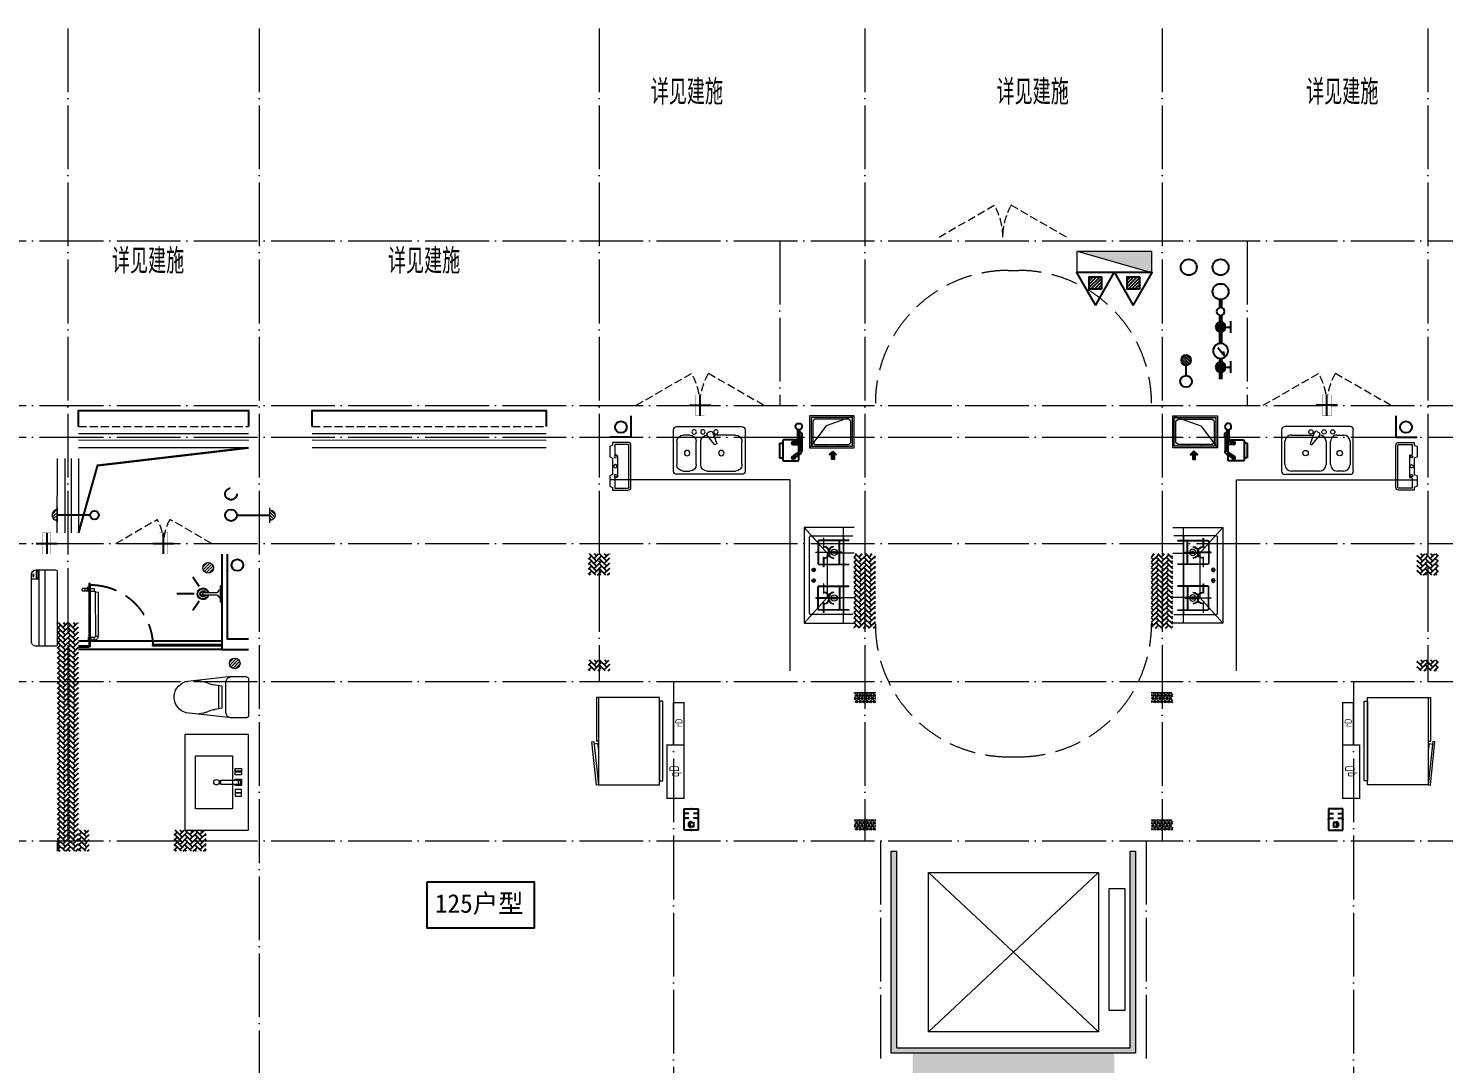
# Model space of a CAD drawing. Extents: x 27938 to 725830, y -209821 to 1628073.
# Drawn here: x 276543 to 289867, y 523040 to 532790 of the extents above; entities that cross this region are included whole.
import ezdxf
from ezdxf.enums import TextEntityAlignment as Align

# ---------------------------------------------------------------- set-up
doc = ezdxf.new("R2010")
doc.units = 0
doc.header["$LTSCALE"] = 1000
doc.header["$MEASUREMENT"] = 0
doc.linetypes.add('DASH', pattern=[0.35, 0.25, -0.1])
doc.linetypes.add('DOTE', pattern=[2.42, 2, -0.2, 0.02, -0.2])
for name, color, linetype, lineweight in [('3.5方案汇报，与郭总、侯月琴确定户型_t8$0$STAIR', 2, 'Continuous', 18), ('DOTE', 19, 'DOTE', 9), ('EQUIP-消防', 3, 'Continuous', 20), ('EQUIP_消火栓', 242, 'Continuous', 18), ('LVTRY', 1, 'Continuous', 13), ('PUB_HATCH', 8, 'Continuous', 9), ('STAIR', 2, 'Continuous', 18), ('WINDOW', 144, 'Continuous', 15), ('填充', 251, 'Continuous', 5), ('平面-栏杆', 135, 'Continuous', 15), ('平面-看线', 45, 'Continuous', 15), ('平面-空调室内机', 176, 'Continuous', 9), ('平面-空调预留孔', 173, 'Continuous', 15), ('空调', 76, 'Continuous', 13), ('立面-洞口示意', 152, 'Continuous', 13)]:
    doc.layers.add(name, color=color, linetype=linetype, lineweight=lineweight)
for name, color, linetype in [('AH-FURNITURE', 1, 'Continuous'), ('EQUIP-安防', 3, 'Continuous'), ('EQUIP_地漏', 7, 'Continuous'), ('EQUIP_消防', 7, 'Continuous'), ('IP-bath&kitchen-JOHNSON', 4, 'Continuous'), ('P-bath&kitchen-JOHNSON', 4, 'Continuous'), ('PUB_TEXT', 4, 'Continuous'), ('VPIPE-中水', 122, 'Continuous'), ('VPIPE-凝结', 150, 'Continuous'), ('VPIPE-废水', 31, 'Continuous'), ('VPIPE-消防', 1, 'TG_X'), ('VPIPE-给水', 3, 'TG_J'), ('VPIPE-雨水', 4, 'DASH'), ('保温', 6, 'Continuous'), ('建筑-排气道', 9, 'Continuous'), ('机电标识类', 1, 'Continuous'), ('污水', 3, 'Continuous'), ('看线', 251, 'Continuous'), ('给水', 4, 'Continuous')]:
    doc.layers.add(name, color=color, linetype=linetype)
doc.styles.add('_TCH_AXIS', font='COMPLEX', dxfattribs={"bigfont": 'GBCBIG'})
doc.styles.add('_TEL_DIM', font='SIMPLEX', dxfattribs={"width": 0.8, "height": 3.5, "bigfont": 'HZTXT'})
doc.styles.add('DIM_FONT', font='SIMPLEX.shx', dxfattribs={"width": 0.56})
doc.styles.add('TG_LINETYPE', font='SIMPLEX', dxfattribs={"width": 0.8, "height": 3, "bigfont": 'HZTXT'})
doc.styles.add('房间名称', font='TSSDENG', dxfattribs={"width": 0.8, "bigfont": 'HZTXT'})
doc.styles.add('黑体', font='')
doc.styles.get('黑体').set_extended_font_data('SimHei')
doc.linetypes.add('TG_J', pattern='A,2,-0.22,["J",TG_LINETYPE,S=0.1,R=0,X=-0.18,Y=-0.15],0', length=2.22)
doc.linetypes.add('TG_X', pattern='A,4,-0.3,["X",TG_LINETYPE,S=0.1,R=0,X=-0.23,Y=-0.15],0', length=4.3)
pattern_1 = [(45, (-1012960.295, -343660.66), (0, 47.4157523), [100.584, -33.528]), (135, (-1012936.587, -343636.954), (3e-15, 47.4157523), [100.584, -33.528])]
pattern_2 = [(45, (-1012960.393, -342660.66), (0, 47.4157523), [100.584, -33.528]), (135, (-1012936.685, -342636.954), (3e-15, 47.4157523), [100.584, -33.528])]
pattern_3 = [(45, (-503782.47, -516048.46), (0, 47.4157523), [100.584, -33.528]), (135, (-503758.762, -516024.753), (3e-15, 47.4157523), [100.584, -33.528])]
pattern_4 = [(90, (-503782.47, -517398.46), (-16.49778, 1e-15), [9.525, -19.05]), (210, (-503782.47, -517398.46), (8.24889, -14.2874966), [9.525, -19.05]), (150, (-503782.47, -517388.935), (-8.24889, -14.2874966), [9.525, -19.05])]
pattern_5 = [(90, (-503782.47, -518598.46), (-16.49778, 1e-15), [9.525, -19.05]), (210, (-503782.47, -518598.46), (8.24889, -14.2874966), [9.525, -19.05]), (150, (-503782.47, -518588.935), (-8.24889, -14.2874966), [9.525, -19.05])]

# ---------------------------------------------------------------- blocks, each defined once
blk = doc.blocks.new('rrrrrrrrrrrra')
for p, q in [((-112, 459), (-112, 324)), ((253, 484), (-87, 484)), ((278, 324), (278, 459)), ((-112, 324), (-64, -103)), ((-59, 271), (224, 271)), ((278, 324), (228, -116)), ((-21, 232), (-34, 154)), ((191, 200), (-26, 200)), ((186, 232), (-21, 232)), ((186, 232), (199, 154))]:
    blk.add_line(p, q)
for centre, radius, start, end in [((-87, 459), 25, 90, 180), ((253, 459), 25, 0, 90), ((-59, 324), 53.3, 180, 270), ((224, 324), 53.3, 270, 0), ((-323, 210), 294, 333.5369, 351.4828), ((488, 210), 294, 188.5172, 206.4631), ((149, -3), 224, 158.5202, 180), ((16, -3), 224, 0, 21.4798), ((84, -64), 153, 195.0773, 340.1181)]:
    blk.add_arc(centre, radius, start, end)
blk = doc.blocks.new('A$C1E0F638F')
for points in [[(500, 435), (500, 85), (0, 85), (0, 435)], [(270, 30), (230, 30), (230, 195), (270, 195)], [(120, 0), (180, 0), (180, 60), (120, 60)], [(147, 55), (153, 55), (153, 5), (147, 5)], [(230, 30), (270, 30), (270, 10), (230, 10)], [(380, 0), (320, 0), (320, 60), (380, 60)], [(353, 55), (347, 55), (347, 5), (353, 5)]]:
    blk.add_lwpolyline(points, close=True)
blk.add_lwpolyline([(270, 60), (280, 60), (280, 0), (220, 0), (220, 60), (230, 60)])
blk.add_circle((250, 236), 26)
blk = doc.blocks.new('$lvtry$00000171')
for p, q in [((-74, 11), (-11, 74)), ((-70, -27), (27, 70)), ((-53, -53), (53, 53)), ((-27, -70), (70, 27)), ((11, -74), (74, -11))]:
    blk.add_line(p, q)
blk.add_circle((0, 0), 75)
blk.add_point((0, 0))
blk = doc.blocks.new('135')
blk.add_hatch(color=256).paths.add_polyline_path([(5, 2), (4, -1), (-5, 2), (-4, 5)])
for p, q in [((-6, 19), (-3, 19)), ((-3, 19), (-6, 19)), ((-6, 3), (5, -2)), ((-6, 3), (-5, 3)), ((-5, 11), (-5, 31)), ((5, 11), (-5, 11)), ((5, 10), (-5, 10)), ((-5, 3), (-4, 6)), ((-4, 6), (5, 2)), ((0, 0), (0, 39)), ((6, 19), (3, 19)), ((3, 19), (6, 19)), ((4, -1), (5, 2)), ((5, 11), (5, 32)), ((4, -1), (6, -2))]:
    blk.add_line(p, q)
for centre, radius, start, end in [((6, 16), 13.5, 151.0147, 204.8403), ((13, 4), 20.5, 163.0924, 182.0012), ((-6, 4), 1, 184.2275, 248.4661), ((-5, 22), 0.5, 335.7643, 151.0147), ((4, 18), 9.42, 155.7643, 171.9773), ((9, 15), 14.6, 166.278, 198.0953), ((14, 4), 19.5, 163.7443, 182.5269), ((-5, 3), 0.5, 181.9385, 247.2597), ((5, 22), 0.5, 29.8425, 204.574), ((-6, 17), 11.7, 10.475, 24.574), ((-6, 15), 12.4, 338.6449, 16.0476), ((29, 7), 24, 172.9439, 199.2318), ((-6, 16), 13.4, 334.9111, 29.8425), ((26, 6), 20.6, 169.1454, 199.9526), ((6, -1), 1.17, 247.4597, 19.9526), ((6, -1), 0.5, 247.4597, 19.2318)]:
    blk.add_arc(centre, radius, start, end)
blk.add_open_spline([(-5, 31), (-4, 31), (-2, 33), (1, 29), (3, 31), (5, 32)], degree=3, knots=[0, 0, 0, 0, 3.066329, 6.218313, 11.124135, 11.124135, 11.124135, 11.124135])
blk = doc.blocks.new('SDFAWERAWER')
at = {"layer": 'LVTRY', "color": 1}
for p, q in [((593941, -1242210), (593784, -1242595)), ((593965, -1242220), (593807, -1242604)), ((593941, -1242210), (593965, -1242220)), ((593988, -1242191), (593978, -1242214)), ((594007, -1242226), (593978, -1242214)), ((594017, -1242203), (593988, -1242191)), ((594016, -1242220), (594027, -1242193)), ((594016, -1242220), (594022, -1242223)), ((594026, -1242204), (594018, -1242222)), ((594018, -1242222), (594021, -1242220)), ((594025, -1242211), (594021, -1242220)), ((594023, -1242221), (594022, -1242223)), ((594022, -1242223), (594024, -1242222)), ((594023, -1242211), (594030, -1242194)), ((594024, -1242221), (594024, -1242222)), ((594025, -1242211), (594031, -1242197)), ((594027, -1242193), (594033, -1242195)), ((594028, -1242234), (594078, -1242255)), ((594030, -1242194), (594031, -1242197)), ((594032, -1242197), (594033, -1242195)), ((594033, -1242195), (594034, -1242197)), ((594034, -1242198), (594034, -1242197)), ((594047, -1242201), (594036, -1242229)), ((594036, -1242229), (594039, -1242230)), ((594037, -1242211), (594088, -1242232)), ((594039, -1242230), (594045, -1242214)), ((594039, -1242230), (594042, -1242228)), ((594042, -1242228), (594051, -1242205)), ((594050, -1242202), (594043, -1242218)), ((594047, -1242201), (594050, -1242202)), ((594050, -1242202), (594051, -1242205)), ((594057, -1242246), (594067, -1242223)), ((593784, -1242595), (593807, -1242604)), ((593803, -1242641), (593813, -1242618)), ((593803, -1242641), (593833, -1242653)), ((593813, -1242618), (593842, -1242630)), ((593842, -1242630), (593833, -1242653)), ((593834, -1242656), (593833, -1242653)), ((593845, -1242629), (593834, -1242656)), ((593836, -1242657), (593834, -1242656)), ((593848, -1242630), (593836, -1242657)), ((593845, -1242629), (593842, -1242630)), ((593848, -1242630), (593845, -1242629)), ((593847, -1242662), (593858, -1242634)), ((593847, -1242662), (593850, -1242663)), ((593850, -1242663), (593861, -1242635)), ((593852, -1242662), (593862, -1242637)), ((593858, -1242634), (593861, -1242635)), ((593861, -1242635), (593862, -1242637))]:
    blk.add_line(p, q, dxfattribs=at)
blk.add_lwpolyline([(593823, -1242717), (594046, -1242174), (594037, -1242170), (593814, -1242713)], close=True, dxfattribs=at)
blk.add_arc((594075, -1242240), 15.3, 281.7932, 33.7019, dxfattribs=at)
for centre, major_axis, start_param, end_param in [((593974, -1242224), (3.93, 9.6), 0, 1.570796), ((593817, -1242608), (13.5, 33.1), 1.570796, 3.141593), ((593817, -1242608), (3.93, 9.6), 1.570796, 3.141593)]:
    blk.add_ellipse(centre, major_axis=major_axis, ratio=1, start_param=start_param, end_param=end_param, dxfattribs=at)
at = {"layer": 'P-bath&kitchen-JOHNSON', "color": 8, "linetype": 'DASH'}
blk.add_arc((593810, -1242714), 586, 67.5369, 157.1325, dxfattribs=at)
at = {"layer": 'LVTRY', "color": 1, "xscale": -1, "rotation": 157.7329157530927}
blk.add_blockref('135', (594045, -1242162), dxfattribs=at)
blk = doc.blocks.new('A$C5DCB2F21')
at = {"layer": 'IP-bath&kitchen-JOHNSON', "color": 8}
for p, q in [((-68, -213), (-158, -275)), ((0, -261), (0, -425)), ((68, -213), (158, -275))]:
    blk.add_line(p, q, dxfattribs=at)
at = {"layer": 'IP-bath&kitchen-JOHNSON', "color": 250}
for centre, major_axis, ratio, start_param, end_param in [((0, -179), (-51, 0), 0.990052, -1.36297, 4.504563), ((0, -178), (-26.8, 0), 0.994812, -1.167677, 4.309269)]:
    blk.add_ellipse(centre, major_axis=major_axis, ratio=ratio, start_param=start_param, end_param=end_param, dxfattribs=at)
at = {"layer": 'LVTRY', "color": 1}
for p, q in [((74, 0), (-74, 0)), ((-10, -174), (-10, -49)), ((11, -174), (11, -49))]:
    blk.add_line(p, q, dxfattribs=at)
blk.add_lwpolyline([(74, 0), (74, -16), (-74, -16), (-74, 0)], dxfattribs=at)
for points in [[(-26, -31, -0.364142), (-38, -16, -0.020495)], [(-10, -49, 0.214893), (-26, -31, 7.649644)], [(11, -49, -0.21439), (26, -31, -7.649644)], [(26, -31, 0.364142), (38, -16, 0.020495)]]:
    blk.add_lwpolyline(points, format="xyb", dxfattribs=at)
blk.add_arc((0, -174), 10.5, 180, 0, dxfattribs=at)
for centre, major_axis, ratio, start_param, end_param in [((0, -181), (53.6, 0), 0.987577, 1.76809, 7.656688), ((-12, -165), (0, 1.43), 0.85, -1.570796, 4.712389), ((-12, -189), (0, 1.43), 0.85, 4.712389, 10.995574), ((12, -165), (0, 1.43), 0.85, 4.712389, 10.995574), ((12, -189), (0, 1.43), 0.85, 4.712389, 10.995574)]:
    blk.add_ellipse(centre, major_axis=major_axis, ratio=ratio, start_param=start_param, end_param=end_param, dxfattribs=at)
blk = doc.blocks.new('FSFSFSFS')
at = {"layer": 'IP-bath&kitchen-JOHNSON'}
for p, q in [((496432, 524228), (495082, 524228)), ((495082, 524183), (495182, 524183)), ((495082, 524173), (495182, 524173)), ((496432, 524148), (495082, 524148)), ((495182, 524173), (495182, 524183)), ((496432, 524193), (495782, 524193)), ((495782, 524183), (495782, 524193)), ((496432, 524183), (495782, 524183))]:
    blk.add_line(p, q, dxfattribs=at)
at = {"layer": 'IP-bath&kitchen-JOHNSON', "color": 8}
for points in [[(496432, 525048), (496432, 524148), (496682, 524148)], [(496482, 525048), (496482, 524248), (496682, 524248)]]:
    blk.add_lwpolyline(points, dxfattribs=at)
at = {"layer": 'LVTRY', "color": 1}
blk.add_lwpolyline([(496082, 522448), (496682, 522448), (496682, 523348), (496082, 523348)], close=True, dxfattribs=at)
at = {"layer": 'IP-bath&kitchen-JOHNSON', "xscale": -1}
for name, p, rotation in [('SDFAWERAWER', (1515501, 1449334), 337.7402306568929), ('A$C5DCB2F21', (496432, 524673), 269.991511475553)]:
    blk.add_blockref(name, p, dxfattribs=dict(at, rotation=rotation))
at = {"layer": 'LVTRY', "xscale": 0.6666666667107826, "yscale": 0.6666666667107826}
for p in [(496302, 524918), (496552, 524018)]:
    blk.add_blockref('$lvtry$00000171', p, dxfattribs=at)
at = {"layer": 'LVTRY', "color": 1, "extrusion": (0, 0, -1), "zscale": -1, "rotation": 90.00000000000001}
blk.add_blockref('rrrrrrrrrrrra', (-496199, 523616), dxfattribs=at)
at = {"layer": 'LVTRY', "color": 1, "rotation": 90.00000000000001}
blk.add_blockref('A$C1E0F638F', (496617, 522649), dxfattribs=at)
blk = doc.blocks.new('rtyg7uyhg')
at = {"layer": 'LVTRY'}
for p, q in [((193590, 45458), (193590, 45069)), ((194235, 45489), (193621, 45489)), ((193926, 45440), (193940, 45432)), ((194265, 45069), (194265, 45458)), ((193621, 45131), (193621, 45346)), ((193682, 45407), (193888, 45407)), ((193896, 45430), (193858, 45326)), ((193858, 45326), (193875, 45316)), ((193875, 45316), (193946, 45401)), ((194010, 45346), (194010, 45131)), ((194051, 45131), (194051, 45346)), ((194112, 45407), (194173, 45407)), ((194235, 45346), (194235, 45131)), ((193621, 45039), (194235, 45039)), ((193948, 45069), (193682, 45069)), ((194173, 45069), (194112, 45069))]:
    blk.add_line(p, q, dxfattribs=at)
for centre, radius in [((193866, 45438), 20.5), ((193989, 45438), 20.5), ((194071, 45438), 20.5), ((193815, 45238), 25.6), ((194137, 45238), 25.6)]:
    blk.add_circle(centre, radius, dxfattribs=at)
for centre, radius, start, end in [((193621, 45458), 30.7, 90, 180), ((193916, 45423), 20.5, 60, 159.4623), ((194235, 45458), 30.7, 360, 90), ((193682, 45346), 61.4, 90, 180), ((193930, 45414), 20.5, 320.5377, 60), ((193948, 45346), 61.4, 360, 90), ((194112, 45346), 61.4, 90, 180), ((194173, 45346), 61.4, 360, 90), ((193621, 45069), 30.7, 180, 270), ((193682, 45131), 61.4, 180, 270), ((193948, 45131), 61.4, 270, 360), ((194112, 45131), 61.4, 180, 270), ((194173, 45131), 61.4, 270, 360), ((194235, 45069), 30.7, 270, 360)]:
    blk.add_arc(centre, radius, start, end, dxfattribs=at)
at = {"layer": 'LVTRY', "style": 'DIM_FONT', "width": 0.8, "flags": 9}
for tag in ['YSIZE', 'XSIZE']:
    blk.add_attdef(tag, (193928, 45488), '', height=0.5, rotation=90, dxfattribs=at)
blk = doc.blocks.new('A-Kitchen-7')
at = {"layer": 'LVTRY'}
for p, q in [((-519, 780), (-7, 834)), ((-7, 834), (-4, 811)), ((-515, 756), (-519, 780)), ((-4, 811), (-515, 756)), ((515, 756), (-515, 756)), ((-515, 756), (-515, 40)), ((-486, 761), (-485, 756)), ((-29, 767), (-112, 756)), ((-29, 767), (-35, 806)), ((515, 780), (0, 780)), ((0, 756), (0, 780)), ((515, 756), (515, 780)), ((515, 40), (515, 756)), ((-515, 40), (515, 40))]:
    blk.add_line(p, q, dxfattribs=at)
blk.add_lwpolyline([(-469, 40), (-469, 0), (469, 0), (469, 40)], close=True, dxfattribs=at)
blk = doc.blocks.new('A$C60D053AF')
at = {"layer": 'AH-FURNITURE', "color": 8}
for p, q in [((233, -90), (128, -90)), ((233, -110), (128, -110)), ((193, -71), (328, -71)), ((193, -91), (328, -91)), ((245, -129), (245, -122)), ((265, -129), (265, -122)), ((342, -97), (370, -143)), ((356, -83), (384, -129)), ((255, -281), (255, -251)), ((393, -281), (393, -251)), ((255, -281), (393, -281))]:
    blk.add_line(p, q, dxfattribs=at)
for points in [[(170, -68, 1), (170, -94), (193, -94), (193, -68)], [(234, -251), (414, -251, 0.414214), (424, -241), (424, -111, 0.414214), (414, -101), (234, -101, 0.414214), (224, -111), (224, -241, 0.414214)], [(268, -122), (268, -107, 0.414214), (248, -87), (233, -87), (233, -113), (242, -113), (242, -122)], [(242, -152, 1), (268, -152), (268, -129), (242, -129)], [(384, -161, 1), (402, -143), (386, -127), (368, -145)]]:
    blk.add_lwpolyline(points, format="xyb", close=True, dxfattribs=at)
for centre, radius in [((100, -100), 30), ((255, -152), 15), ((255, -152), 10), ((393, -152), 15), ((393, -152), 10)]:
    blk.add_circle(centre, radius, dxfattribs=at)
for radius in [40, 20]:
    blk.add_arc((328, -111), radius, 45, 90, dxfattribs=at)
blk = doc.blocks.new('FRSDFDGDGDRGDR')
at = {"layer": '平面-空调预留孔'}
for p, q in [((699612, 775044), (699612, 775441)), ((699619, 775448), (699746, 775448)), ((699746, 775448), (699746, 775355)), ((699720, 775342), (699720, 775143)), ((699727, 775349), (699740, 775349)), ((699746, 775037), (699619, 775037)), ((699727, 775136), (699740, 775136)), ((699746, 775130), (699746, 775037))]:
    blk.add_line(p, q, dxfattribs=at)
blk.add_lwpolyline([(699766, 775167), (699793, 775154), (699793, 775057), (699766, 775044), (699766, 775018), (699619, 775018, -0.414214), (699593, 775044), (699593, 775441, -0.414214), (699619, 775468), (699766, 775468), (699766, 775441), (699793, 775428), (699793, 775332), (699766, 775318)], format="xyb", close=True, dxfattribs=at)
for centre, radius in [((699740, 775332), 10.6), ((699740, 775243), 15.8), ((699740, 775154), 10.6)]:
    blk.add_circle(centre, radius, dxfattribs=at)
for centre, start, end in [((699619, 775441), 90, 180), ((699727, 775342), 90, 180), ((699740, 775355), 270, 360), ((699619, 775044), 180, 270), ((699727, 775143), 180, 270), ((699740, 775130), 0, 90)]:
    blk.add_arc(centre, 6.6, start, end, dxfattribs=at)
blk = doc.blocks.new('*U69')
h = blk.add_hatch(color=5)
h.set_gradient(color1=(0, 0, 255), rotation=180, tint=1)
h.paths.add_polyline_path([(0, 0), (-6.35, -6.35), (-6.35, -2.159), (-15, -2.159), (-15, 2.159), (-6.35, 2.159), (-6.35, 6.35)])
at = {"color": 0, "linetype": 'Continuous'}
blk.add_lwpolyline([(0, 0), (-6.35, -6.35), (-6.35, -2.159), (-15, -2.159), (-15, 2.159), (-6.35, 2.159), (-6.35, 6.35)], close=True, dxfattribs=at)
blk = doc.blocks.new('sgrsefv')
at = {"layer": 'PUB_HATCH'}
blk.add_hatch(color=256, dxfattribs=at).paths.add_polyline_path([(1112933, 840916), (1112933, 840646), (1113073, 840646), (1113073, 840661), (1112968, 840661), (1112948, 840681), (1112948, 840881), (1112968, 840901), (1113288, 840901), (1113308, 840881), (1113308, 840681), (1113288, 840661), (1113183, 840661), (1113183, 840646), (1113323, 840646), (1113323, 840916)])
at = {"layer": 'LVTRY', "color": 1}
for p, q in [((1113073, 840661), (1113073, 840646)), ((1113183, 840661), (1113183, 840646))]:
    blk.add_line(p, q, dxfattribs=at)
for points in [[(1112918, 840931), (1113338, 840931), (1113338, 840631), (1112918, 840631)], [(1112933, 840916), (1113323, 840916), (1113323, 840646), (1112933, 840646)], [(1113288, 840661), (1112968, 840661), (1112948, 840681), (1112948, 840881), (1112968, 840901), (1113288, 840901), (1113308, 840881), (1113308, 840681), (1113288, 840661)]]:
    blk.add_lwpolyline(points, close=True, dxfattribs=at)
at = {"layer": '立面-洞口示意'}
blk.add_lwpolyline([(1112918, 840931), (1113182, 840837), (1113338, 840631)], dxfattribs=at)
at = {"layer": '建筑-排气道', "xscale": -5, "yscale": 5, "zscale": 5, "rotation": 270}
blk.add_blockref('*U69', (1113118, 840599), dxfattribs=at)
blk = doc.blocks.new('GDGDGDRGDG')
at = {"layer": 'IP-bath&kitchen-JOHNSON', "color": 8}
blk.add_lwpolyline([(500282, 526348), (500282, 526148), (500082, 526148)], dxfattribs=at)
at = {"layer": 'LVTRY', "color": 251}
for p, q in [((502128, 525056), (501912, 525298)), ((502382, 525298), (501912, 525298)), ((501912, 525298), (501912, 524398)), ((502282, 524398), (502282, 525298)), ((502382, 525056), (502128, 525056)), ((502128, 525056), (502128, 524640)), ((501912, 524398), (502128, 524640)), ((502128, 524640), (502382, 524640)), ((501912, 524398), (502382, 524398))]:
    blk.add_line(p, q, dxfattribs=at)
at = {"layer": 'LVTRY'}
for p, q in [((501962, 524488), (501962, 525208)), ((501972, 525218), (502372, 525218)), ((502282, 525208), (502282, 524488)), ((502042, 525168), (502042, 524958)), ((502047, 525168), (502047, 524958)), ((502337, 525178), (502052, 525178)), ((502337, 525173), (502052, 525173)), ((502093, 525198), (502093, 525108)), ((502097, 525198), (502093, 525198)), ((502093, 525108), (502097, 525108)), ((502097, 525108), (502097, 525198)), ((502242, 524958), (502242, 525168)), ((502247, 524958), (502247, 525168)), ((502022, 525066), (502150, 525066)), ((502022, 525061), (502022, 525066)), ((502150, 525061), (502022, 525061)), ((502052, 524953), (502337, 524953)), ((502052, 524948), (502337, 524948)), ((502093, 524928), (502093, 525018)), ((502093, 525018), (502097, 525018)), ((502097, 525018), (502097, 524928)), ((502267, 525066), (502140, 525066)), ((502140, 525066), (502140, 525061)), ((502140, 525061), (502267, 525061)), ((502150, 525066), (502150, 525061)), ((502267, 525061), (502267, 525066)), ((502282, 524640), (502282, 525056)), ((501983, 524898), (502022, 524898)), ((502002, 524879), (502002, 524918)), ((502002, 524779), (502002, 524818)), ((502097, 524928), (502093, 524928)), ((501983, 524798), (502022, 524798)), ((502042, 524528), (502042, 524738)), ((502047, 524528), (502047, 524738)), ((502052, 524748), (502337, 524748)), ((502052, 524743), (502337, 524743)), ((502093, 524768), (502093, 524678)), ((502097, 524768), (502093, 524768)), ((502093, 524678), (502097, 524678)), ((502097, 524678), (502097, 524768)), ((502242, 524738), (502242, 524528)), ((502247, 524738), (502247, 524528)), ((502150, 524636), (502022, 524636)), ((502022, 524636), (502022, 524631)), ((502022, 524631), (502150, 524631)), ((502093, 524498), (502093, 524588)), ((502093, 524588), (502097, 524588)), ((502097, 524588), (502097, 524498)), ((502140, 524631), (502140, 524636)), ((502140, 524636), (502267, 524636)), ((502267, 524631), (502140, 524631)), ((502150, 524631), (502150, 524636)), ((502267, 524636), (502267, 524631)), ((502372, 524478), (501972, 524478)), ((502337, 524523), (502052, 524523)), ((502337, 524518), (502052, 524518)), ((502097, 524498), (502093, 524498))]:
    blk.add_line(p, q, dxfattribs=at)
blk.add_lwpolyline([(501782, 523948), (501782, 525748), (500082, 525748)], dxfattribs=at)
for centre, radius in [((502195, 525063), 29.7), ((502195, 525063), 11.7), ((502002, 524898), 17), ((502002, 524798), 17), ((502195, 524633), 29.7), ((502195, 524633), 11.7)]:
    blk.add_circle(centre, radius, dxfattribs=at)
for centre, radius, start, end in [((501972, 525208), 10, 90, 180), ((502272, 525208), 10, 0, 90), ((502052, 525168), 10, 90, 180), ((502052, 525168), 5, 90, 180), ((502095, 525063), 56.7, 2.2742, 87.7258), ((502095, 525063), 52.2, 2.4704, 87.5296), ((502195, 525063), 56.7, 92.2742, 177.7258), ((502195, 525063), 52.2, 92.4704, 177.5296), ((502237, 525168), 10, 0, 90), ((502237, 525168), 5, 0, 90), ((502052, 524958), 10, 180, 270), ((502052, 524958), 5, 180, 270), ((502095, 525063), 56.7, 272.2742, 357.7258), ((502095, 525063), 52.2, 272.4704, 357.5296), ((502195, 525063), 56.7, 182.2742, 267.7258), ((502195, 525063), 52.2, 182.4704, 267.5296), ((502237, 524958), 5, 270, 0), ((502237, 524958), 10, 270, 0), ((502052, 524738), 10, 90, 180), ((502052, 524738), 5, 90, 180), ((502095, 524633), 56.7, 2.2742, 87.7258), ((502095, 524633), 52.2, 2.4704, 87.5296), ((502195, 524633), 56.7, 92.2742, 177.7258), ((502195, 524633), 52.2, 92.4704, 177.5296), ((502237, 524738), 10, 0, 90), ((502237, 524738), 5, 0, 90), ((502095, 524633), 56.7, 272.2742, 357.7258), ((502095, 524633), 52.2, 272.4704, 357.5296), ((502195, 524633), 56.7, 182.2742, 267.7258), ((502195, 524633), 52.2, 182.4704, 267.5296), ((501972, 524488), 10, 180, 270), ((502052, 524528), 10, 180, 270), ((502052, 524528), 5, 180, 270), ((502237, 524528), 5, 270, 0), ((502237, 524528), 10, 270, 0), ((502272, 524488), 10, 270, 0)]:
    blk.add_arc(centre, radius, start, end, dxfattribs=at)
at = {"rotation": 270}
blk.add_blockref('A$C60D053AF', (501962, 526348), dxfattribs=at)
at = {"xscale": -1}
for name, p in [('sgrsefv', (1615301, -314583)), ('rtyg7uyhg', (694948, 480760)), ('FRSDFDGDGDRGDR', (1199875, -249369))]:
    blk.add_blockref(name, p, dxfattribs=at)
at = {"layer": 'LVTRY', "color": 1, "extrusion": (0, 0, -1), "xscale": -0.7999999999883585, "yscale": 0.7999999999883585, "zscale": -0.7999999999883585, "rotation": 270}
blk.add_blockref('A-Kitchen-7', (-500582, 523286), dxfattribs=at)
blk = doc.blocks.new('FGDGDRGSDGDG')
at = {"layer": 'DOTE', "linetype": 'DOTE', "ltscale": 0.3}
for p, q in [((494982, 529998), (494982, 522348)), ((496782, 529998), (496782, 513948)), ((499982, 529998), (499982, 523848)), ((502482, 529998), (502482, 522348)), ((505282, 529998), (505282, 522348)), ((507782, 529998), (507782, 523848)), ((488182, 527998), (546982, 527998)), ((501682, 527998), (501682, 526448)), ((506082, 527998), (506082, 526448)), ((488182, 526448), (546982, 526448)), ((488182, 526148), (546982, 526148)), ((488182, 525148), (546982, 525148)), ((488182, 523848), (546982, 523848)), ((500682, 523848), (500682, 513948)), ((507082, 523848), (507082, 513948)), ((488182, 522348), (546982, 522348)), ((502632, 522348), (502632, 520248)), ((505132, 522348), (505132, 520248))]:
    blk.add_line(p, q, dxfattribs=at)
blk = doc.blocks.new('dongkong')
blk.add_wipeout([(-603756, 210771), (-603756, 210571), (-603836, 210571), (-603836, 210771)])
at = {"layer": '机电标识类', "color": 250, "linetype": 'DASH', "ltscale": 400}
for p, q in [((-603896, 210671), (-603696, 210671)), ((-603796, 210771), (-603796, 210571))]:
    blk.add_line(p, q, dxfattribs=at)
at = {"layer": '空调', "color": 6, "linetype": 'DASH', "const_width": 2}
blk.add_lwpolyline([(-603756, 210771), (-603756, 210571), (-603836, 210571), (-603836, 210771)], close=True, dxfattribs=at)
blk = doc.blocks.new('$TwtSys$00000434')
for p, q in [((-0.5, 0.5), (-0.5, -0.5)), ((-0.5, -0.5), (0.5, 0.5)), ((0.5, 0.5), (-0.5, 0.5)), ((0.5, -0.5), (0.5, 0.5)), ((-0.5, -0.5), (0.5, -0.5))]:
    blk.add_line(p, q)
blk.add_solid([(0.5, -0.5), (0.5, 0.5), (-0.5, -0.5)])
blk = doc.blocks.new('$TwtSys$00000546')
h = blk.add_hatch()
h.set_pattern_fill('ANSI31', color=1, scale=200, style=0)
h.set_pattern_definition([(45, (-38543.802, -6670.83), (-17.67767, 17.67767), [])])
h.paths.add_polyline_path([(-65, 174), (65, 174), (65, 44), (-65, 44)])
at = {"color": 1}
for points in [[(0, 344), (-198, 0), (198, 0)], [(-65, 174), (65, 174), (65, 44), (-65, 44)]]:
    blk.add_lwpolyline(points, close=True, dxfattribs=at)
blk = doc.blocks.new('A$C001338C2')
for p, q in [((0, 249), (0, 22)), ((845, 304), (55, 304)), ((109, 215), (109, 304)), ((900, 22), (900, 249)), ((22, 0), (878, 0))]:
    blk.add_line(p, q)
at = {"lineweight": 5}
for p, q in [((900, 215), (0, 215)), ((900, 143), (0, 143))]:
    blk.add_line(p, q, dxfattribs=at)
for points in [[(89, 226), (22, 226, -0.414214), (17, 232), (17, 243, -0.414214), (22, 249), (89, 249, -0.414214), (95, 243), (95, 232, -0.414214)], [(73, 275), (57, 275, -0.414214), (51, 281), (51, 283, -0.414214), (57, 289), (73, 289, -0.414214), (79, 283), (79, 281, -0.414214)]]:
    blk.add_lwpolyline(points, format="xyb", close=True)
for centre, radius, start, end in [((55, 249), 55, 90, 180), ((845, 249), 55, 360, 90), ((22, 22), 22, 180, 270), ((878, 22), 22, 270, 360)]:
    blk.add_arc(centre, radius, start, end)
blk = doc.blocks.new('A$C2705576B')
at = {"layer": '给水'}
h = blk.add_hatch(color=256, dxfattribs=at)
edge = h.paths.add_edge_path()
edge.add_arc((417, -1741), 47.2, 0, 360)
h = blk.add_hatch(color=256, dxfattribs=at)
edge = h.paths.add_edge_path()
edge.add_arc((795, -1741), 47.2, 0, 360)
for p, q in [((363, -1645), (472, -1645)), ((417, -1741), (417, -1645)), ((601, -1768), (525, -1704)), ((525, -1704), (564, -1715)), ((740, -1645), (849, -1645)), ((795, -1741), (795, -1645))]:
    blk.add_line(p, q, dxfattribs=at)
at = {"layer": '给水', "const_width": 35.4}
for points in [[(499, -1741), (302, -1741)], [(903, -1741), (641, -1741)], [(1053, -1741), (978, -1741)]]:
    blk.add_lwpolyline(points, dxfattribs=at)
at = {"layer": '给水'}
for centre, radius in [((417, -1741), 47.2), ((570, -1741), 70.8), ((795, -1741), 47.2), ((941, -1741), 37.5)]:
    blk.add_circle(centre, radius, dxfattribs=at)
blk = doc.blocks.new('$TwtSys$00000141')
at = {"color": 1}
for p, q in [((-47, 4), (-5, 46)), ((-47, 4), (-5, 46)), ((-44, -18), (18, 44)), ((-44, -18), (18, 44)), ((-33, -33), (33, 33)), ((-33, -33), (33, 33)), ((-16, -44), (44, 16)), ((-16, -44), (44, 16)), ((6, -46), (46, -6)), ((6, -46), (46, -6))]:
    blk.add_line(p, q, dxfattribs=at)
blk.add_circle((0, 0), 47, dxfattribs=at)
blk.add_circle((0, 0), 47, dxfattribs=at)
blk = doc.blocks.new('A$C263B1184')
at = {"layer": '保温', "linetype": 'ByBlock', "ltscale": 10}
h = blk.add_hatch(dxfattribs=at)
h.set_pattern_fill('AR-HBONE', color=251, scale=55)
h.set_pattern_definition(pattern_2)
h.paths.add_polyline_path([(-3700, 8800), (-3700, 9000), (-3900, 9000), (-3900, 8800)])
h = blk.add_hatch(dxfattribs=at)
h.set_pattern_fill('AR-HBONE', color=251, scale=55)
h.set_pattern_definition(pattern_3)
h.paths.add_polyline_path([(-1200, 8300), (-1200, 9000), (-1400, 9000), (-1400, 8300)])
h = blk.add_hatch(dxfattribs=at)
h.set_pattern_fill('AR-HBONE', color=251, scale=55)
h.set_pattern_definition(pattern_3)
h.paths.add_polyline_path([(1400, 8300), (1400, 9000), (1600, 9000), (1600, 8300)])
h = blk.add_hatch(dxfattribs=at)
h.set_pattern_fill('AR-HBONE', color=251, scale=55)
h.set_pattern_definition(pattern_2)
h.paths.add_polyline_path([(3900, 8800), (3900, 9000), (4100, 9000), (4100, 8800)])
h = blk.add_hatch(dxfattribs=at)
h.set_pattern_fill('AR-HBONE', color=251, scale=55)
h.set_pattern_definition([(45, (-1017960.394, -343310.663), (0, 47.4157523), [100.584, -33.528]), (135, (-1017936.686, -343286.955), (3e-15, 47.4157523), [100.584, -33.528])])
h.paths.add_polyline_path([(-8700, 6200), (-8700, 8350), (-8900, 8350), (-8900, 6200)])
h = blk.add_hatch(dxfattribs=at)
h.set_pattern_fill('AR-HBONE', color=251, scale=55)
h.set_pattern_definition(pattern_1)
h.paths.add_polyline_path([(-3700, 7900), (-3700, 8000), (-3900, 8000), (-3900, 7900)])
h = blk.add_hatch(dxfattribs=at)
h.set_pattern_fill('AR-HBONE', color=251, scale=55)
h.set_pattern_definition(pattern_1)
h.paths.add_polyline_path([(3900, 7900), (3900, 8000), (4100, 8000), (4100, 7900)])
at = {"layer": '保温', "linetype": 'Continuous', "ltscale": 10}
h = blk.add_hatch(dxfattribs=at)
h.set_pattern_fill('HEX', color=251, scale=10, angle=90, style=0)
h.set_pattern_definition(pattern_4)
h.paths.add_polyline_path([(-1200, 7600), (-1200, 7700), (-1400, 7700), (-1400, 7600)])
h = blk.add_hatch(dxfattribs=at)
h.set_pattern_fill('HEX', color=251, scale=10, angle=90, style=0)
h.set_pattern_definition(pattern_4)
h.paths.add_polyline_path([(1400, 7600), (1400, 7700), (1600, 7700), (1600, 7600)])
at = {"layer": '保温', "linetype": 'ByBlock', "ltscale": 10}
h = blk.add_hatch(dxfattribs=at)
h.set_pattern_fill('AR-HBONE', color=251, scale=55)
h.set_pattern_definition([(45, (-1017760.394, -345260.66), (0, 47.4157523), [100.584, -33.528]), (135, (-1017736.686, -345236.954), (3e-15, 47.4157523), [100.584, -33.528])])
h.paths.add_polyline_path([(-8600, 6200), (-8600, 6400), (-8700, 6400), (-8700, 6200)])
h = blk.add_hatch(dxfattribs=at)
h.set_pattern_fill('AR-HBONE', color=251, scale=55)
h.set_pattern_definition([(45, (-1016860.394, -345260.66), (0, 47.4157523), [100.584, -33.528]), (135, (-1016836.686, -345236.954), (3e-15, 47.4157523), [100.584, -33.528])])
h.paths.add_polyline_path([(-7500, 6200), (-7500, 6400), (-7800, 6400), (-7800, 6200)])
at = {"layer": '保温', "linetype": 'Continuous', "ltscale": 10}
h = blk.add_hatch(dxfattribs=at)
h.set_pattern_fill('HEX', color=251, scale=10, angle=90, style=0)
h.set_pattern_definition(pattern_5)
h.paths.add_polyline_path([(-1200, 6400), (-1200, 6500), (-1400, 6500), (-1400, 6400)])
h = blk.add_hatch(dxfattribs=at)
h.set_pattern_fill('HEX', color=251, scale=10, angle=90, style=0)
h.set_pattern_definition(pattern_5)
h.paths.add_polyline_path([(1400, 6400), (1400, 6500), (1600, 6500), (1600, 6400)])
h = blk.add_hatch(dxfattribs=at)
h.set_pattern_fill('HEX', color=251, scale=10, angle=90, style=0)
h.set_pattern_definition([(90, (-503782.47, -516048.461), (-16.49778, 1e-15), [9.525, -19.05]), (210, (-503782.47, -516048.461), (8.24889, -14.2874966), [9.525, -19.05]), (150, (-503782.47, -516038.936), (-8.24889, -14.2874966), [9.525, -19.05])])
h.paths.add_polyline_path([(1050, 4100), (1050, 4300), (-850, 4300), (-850, 4100)])
at = {"layer": '保温', "color": 251, "linetype": 'ByBlock', "ltscale": 10}
blk.add_line((-8900, 6300), (-8900, 6200), dxfattribs=at)
blk = doc.blocks.new('$equip$00002628')
at = {"linetype": 'Continuous'}
for p, q in [((-0.625, 0.415), (0.625, 0.415)), ((-0.625, -0.415), (-0.625, 0.415)), ((-0.472, 0.01), (-0.409, 0.01)), ((-0.446, -0.138), (-0.395, 0.058)), ((-0.395, 0.058), (-0.395, 0.058)), ((-0.395, 0.058), (-0.206, 0.058)), ((-0.206, 0.058), (-0.155, -0.138)), ((-0.191, 0.01), (-0.129, 0.01)), ((0.071, 0.129), (0.071, 0.415)), ((0.35, 0.129), (0.35, 0.415)), ((0.625, 0.415), (0.625, -0.415)), ((0.625, -0.415), (-0.625, -0.415)), ((-0.155, -0.138), (-0.446, -0.138)), ((0.071, -0.415), (0.071, -0.129)), ((0.35, -0.415), (0.35, -0.129))]:
    blk.add_line(p, q, dxfattribs=at)
at = {"const_width": 0.05}
blk.add_lwpolyline([(-0.625, 0.415), (0.625, 0.415), (0.625, -0.415), (-0.625, -0.415), (-0.625, 0.415), (0.625, 0.415)], dxfattribs=at)
at = {"linetype": 'Continuous'}
blk.add_arc((-0.3, -0.011), 0.173, 6.98974, 173.01026, dxfattribs=at)
for p in [(-0.625, 0), (0, 0.415), (0, -0.415), (0.625, 0)]:
    blk.add_point(p)
at = {"color": 7, "style": '_TEL_DIM', "flags": 1}
blk.add_attdef('A', text='', height=0.000025, dxfattribs=at).set_placement((0, 0), align=Align.MIDDLE_CENTER)
blk = doc.blocks.new('GDGRDGDRGDFD')
at = {"layer": 'EQUIP-消防', "const_width": 12.8}
blk.add_lwpolyline([(136867, 335508), (136367, 335508), (136367, 335348), (136867, 335348)], close=True, dxfattribs=at)
at = {"layer": 'PUB_TEXT', "color": 7, "true_color": 0xffffff, "style": '房间名称', "width": 0.8}
blk.add_text('qD', height=90, dxfattribs=at).set_placement((136565, 335396))
blk = doc.blocks.new('FSFSFSFSEG')
at = {"layer": 'EQUIP-消防', "const_width": 12.8}
blk.add_lwpolyline([(136867, 335153), (136467, 335153), (136467, 335053), (136867, 335053)], close=True, dxfattribs=at)
at = {"layer": 'PUB_TEXT', "color": 7, "true_color": 0xffffff, "style": '房间名称', "width": 0.8}
blk.add_text('rD', height=64.8, dxfattribs=at).set_placement((136634, 335069))
blk = doc.blocks.new('HFHFHTFCD')
at = {"rotation": 90}
for name, p in [('FSFSFSFSEG', (617769, 235157)), ('FSFSFSFSEG', (624069, 235157)), ('GDGRDGDRGDFD', (618064, 234757)), ('GDGRDGDRGDFD', (624424, 234757))]:
    blk.add_blockref(name, p, dxfattribs=at)
at = {"layer": 'EQUIP-安防', "yscale": 160, "zscale": 160}
for p, xscale, rotation in [((282783, 370924), 160, 90), ((288850, 370924), -160, 270)]:
    blk.add_blockref('$equip$00002628', p, dxfattribs=dict(at, xscale=xscale, rotation=rotation))
blk = doc.blocks.new('A$C7A951E79')
at = {"layer": 'LVTRY'}
for p, q in [((-7, 49), (-49, 7)), ((0, 28), (-47, -18)), ((0, 0), (-35, -35)), ((0, -71), (0, 71)), ((0, -28), (-18, -47))]:
    blk.add_line(p, q, dxfattribs=at)
blk.add_arc((0, 0), 49.9, 89.9757, 269.9757, dxfattribs=at)
blk.add_point((0, 0), dxfattribs=at)
blk = doc.blocks.new('A$C63A34ABD')
at = {"color": 6, "const_width": 20}
blk.add_lwpolyline([(3100, -900), (3278, -267), (4700, -100)], dxfattribs=at)
at = {"layer": 'VPIPE-凝结', "ltscale": 0.1}
for p, q in [((3210, -734), (2900, -734)), ((4590, -734), (4900, -734))]:
    blk.add_line(p, q, dxfattribs=at)
at = {"layer": 'VPIPE-凝结'}
blk.add_circle((3250, -734), 40, dxfattribs=at)
at = {"layer": 'VPIPE-废水'}
blk.add_circle((4535, -735), 55, dxfattribs=at)
at = {"layer": 'VPIPE-雨水'}
blk.add_circle((4535, -535), 55, dxfattribs=at)
blk.add_blockref('A$C7A951E79', (2900, -734))
at = {"xscale": -1}
blk.add_blockref('A$C7A951E79', (4900, -735), dxfattribs=at)
blk = doc.blocks.new('A$C12C278E8')
at = {"layer": '平面-空调室内机', "ltscale": 0.3}
blk.add_blockref('dongkong', (603696, -210771), dxfattribs=at)

msp = doc.modelspace()

# ---------------------------------------------------------------- hatches: boundary and pattern name
at = {"layer": '填充'}
h = msp.add_hatch(dxfattribs=at)
h.set_pattern_fill('隔热材料02', color=256, scale=100, style=0)
h.set_pattern_definition([(0, (-888391.82, -85598.18), (0, 50), []), (0, (-888391.82, -85581.513), (0, 50), []), (270, (-888348.077, -85572.88), (50, -9e-15), [5.01775, -44.98225]), (270, (-888385.536, -85572.88), (50, -9e-15), [5.01775, -44.98225]), (90, (-888360.024, -85606.81), (-50, 3e-15), [5.01775, -44.98225]), (90, (-888373.59, -85606.81), (-50, 3e-15), [5.01775, -44.98225]), (180, (-888341.794, -85614.846), (-6e-15, -50), [50.02425, 0.02425]), (135, (-888355.75, -85612.337), (3e-15, 49.99987405), [4.268, -66.44275]), (116.56505, (-888308.77, -85609.32), (0.00011283, 49.99993342), [2.805, -108.9985]), (116.56505, (-888358.77, -85609.32), (0.00011283, 49.99993342), [2.805, -108.9985]), (153.43495, (-888300.734, -85614.846), (-0.0001128, 49.9999334), [5.61, -106.1935]), (153.43495, (-888350.734, -85614.846), (-0.0001128, 49.9999334), [5.61, -106.1935]), (63.43495, (-888310.024, -85601.793), (-0.00011283, 49.99993342), [26.714, -85.0895]), (63.43495, (-888360.024, -85601.793), (-0.00011283, 49.99993342), [26.714, -85.0895]), (116.56505, (-888298.077, -85572.881), (0.00011283, 49.99993342), [2.805, -108.9985]), (116.56505, (-888348.077, -85572.881), (0.00011283, 49.99993342), [2.805, -108.9985]), (135, (-888349.33, -85570.373), (3e-15, 49.99987405), [4.268, -66.44275]), (153.43495, (-888302.35, -85567.355), (-0.0001128, 49.9999334), [5.61, -106.1935]), (153.43495, (-888352.35, -85567.355), (-0.0001128, 49.9999334), [5.61, -106.1935]), (45, (-888384.28, -85570.373), (0, 49.99987405), [4.268, -66.44275]), (63.43495, (-888335.536, -85572.881), (-0.00011283, 49.99993342), [2.805, -108.9985]), (63.43495, (-888385.536, -85572.881), (-0.00011283, 49.99993342), [2.805, -108.9985]), (26.56505, (-888331.264, -85567.355), (0.0001128, 49.9999334), [5.61, -106.1935]), (26.56505, (-888381.264, -85567.355), (0.0001128, 49.9999334), [5.61, -106.1935]), (116.56505, (-888323.59, -85601.793), (0.00011283, 49.99993342), [26.714, -85.0895]), (116.56505, (-888373.59, -85601.793), (0.00011283, 49.99993342), [26.714, -85.0895]), (45, (-888377.86, -85612.337), (0, 49.99987405), [4.268, -66.44275]), (63.43495, (-888324.843, -85609.32), (-0.00011283, 49.99993342), [2.805, -108.9985]), (63.43495, (-888374.843, -85609.32), (-0.00011283, 49.99993342), [2.805, -108.9985]), (26.56505, (-888332.88, -85614.846), (0.0001128, 49.9999334), [5.61, -106.1935]), (26.56505, (-888382.88, -85614.846), (0.0001128, 49.9999334), [5.61, -106.1935])])
h.paths.add_polyline_path([(286916.6, 525040.5), (286966.6, 525040.5), (286966.6, 523140.5), (284666.6, 523140.5), (284666.6, 525040.5), (284716.6, 525040.5), (284716.6, 523190.5), (286916.6, 523190.5)])

# ---------------------------------------------------------------- linework, layer by layer
at = {"color": 1}
msp.add_lwpolyline([(280298.1, 524754.1), (281304.1, 524754.1), (281304.1, 524318.1), (280298.1, 524318.1)], close=True, dxfattribs=at)
at = {"layer": '3.5方案汇报，与郭总、侯月琴确定户型_t8$0$STAIR'}
for p, q in [((286616.6, 524840.4), (285016.6, 523340.4)), ((285016.6, 524840.4), (286616.6, 523340.4))]:
    msp.add_line(p, q, dxfattribs=at)
for points in [[(285016.6, 523340.4), (285016.6, 524840.4), (286616.6, 524840.4), (286616.6, 523340.4)], [(286716.6, 523540.4), (286716.6, 524690.4), (286866.6, 524690.4), (286866.6, 523540.4)]]:
    msp.add_lwpolyline(points, close=True, dxfattribs=at)
at = {"layer": 'STAIR', "color": 251, "linetype": 'DASH'}
for points in [[(284516.6, 529260.4, -0.4142136), (285766.6, 530510.4), (285866.6, 530510.4, -0.4142136), (287116.6, 529260.4)], [(284516.6, 527180.5, 0.4142136), (285766.6, 525930.5), (285866.6, 525930.5, 0.4142136), (287116.6, 527180.5)]]:
    msp.add_lwpolyline(points, format="xyb", dxfattribs=at)
at = {"layer": 'VPIPE-中水', "linetype": 'Continuous'}
for centre in [(282121.8, 529035.4), (289511.4, 529035.4), (278511.4, 527735.5)]:
    msp.add_circle(centre, 55, dxfattribs=at)
at = {"layer": 'VPIPE-凝结'}
msp.add_line((287441.6, 529520.4), (287441.6, 529618.4), dxfattribs=at)
at = {"layer": 'VPIPE-废水'}
msp.add_circle((287441.6, 529465.4), 55, dxfattribs=at)
at = {"layer": 'VPIPE-消防', "linetype": 'Continuous'}
msp.add_circle((287466.6, 530540.4), 75, dxfattribs=at)
at = {"layer": 'VPIPE-给水', "linetype": 'Continuous'}
for centre in [(287766.6, 530540.5), (287766.6, 530310.5)]:
    msp.add_circle(centre, 75, dxfattribs=at)
at = {"layer": 'WINDOW', "color": 250, "linetype": 'DASH', "ltscale": 0.3}
for points in [[(285116.6, 530823.8), (285636.2, 531123.8, -0.1316523), (285716.6, 530823.8)], [(286314.7, 530823.8), (285795.1, 531123.8, 0.1316523), (285714.7, 530823.8)], [(282266.6, 529240.4), (282786.2, 529540.4, -0.1316523), (282866.6, 529240.4)], [(283464.7, 529240.4), (282945.1, 529540.4, 0.1316523), (282864.7, 529240.4)], [(288168.4, 529240.4), (288688, 529540.4, -0.1316523), (288768.4, 529240.4)], [(289366.6, 529240.4), (288847, 529540.4, 0.1316523), (288766.6, 529240.4)]]:
    msp.add_lwpolyline(points, format="xyb", dxfattribs=at)
at = {"layer": '填充'}
msp.add_lwpolyline([(286916.6, 525040.5), (286966.6, 525040.5), (286966.6, 523140.5), (284666.6, 523140.5), (284666.6, 525040.5), (284716.6, 525040.5), (284716.6, 523190.5), (286916.6, 523190.5)], close=True, dxfattribs=at)
at = {"layer": '平面-栏杆'}
for points in [[(278616.6, 528970.4), (277016.6, 528970.7)], [(281416.6, 528970.4), (279216.6, 528970.7)], [(278616.6, 528910.4), (277016.6, 528910.7)], [(281416.6, 528910.4), (279216.6, 528910.7)], [(276886.6, 528740.4), (276886.3, 528040.4)], [(276946.6, 528740.4), (276946.3, 528040.4)]]:
    msp.add_lwpolyline(points, dxfattribs=at)
at = {"layer": '平面-看线', "linetype": 'DASH', "ltscale": 0.3}
for p, q in [((277016.6, 529040.7), (278616.6, 529040.4)), ((279216.6, 529040.7), (281416.6, 529040.4))]:
    msp.add_line(p, q, dxfattribs=at)
at = {"layer": '平面-看线'}
msp.add_line((276816.3, 528040.4), (276816.6, 528740.4), dxfattribs=at)
for points in [[(278616.6, 528840.4), (277016.6, 528840.7)], [(281416.6, 528840.4), (279216.6, 528840.7)], [(277016.6, 528740.4), (277016.3, 528040.4)]]:
    msp.add_lwpolyline(points, dxfattribs=at)
at = {"layer": '看线', "color": 202, "ltscale": 0.5}
for points in [[(277016.6, 529040.4), (277016.6, 529190.4), (278616.6, 529190.4), (278616.6, 529040.4)], [(279216.6, 529040.4), (279216.6, 529190.4), (281416.6, 529190.4), (281416.6, 529040.4)]]:
    msp.add_lwpolyline(points, dxfattribs=at)

# ---------------------------------------------------------------- block references
for name, p in [('FGDGDRGSDGDG', (-218065.9, 2792)), ('GDGDGDRGDG', (-218065.9, 2792)), ('FSFSFSFS', (-218065.9, 2792)), ('HFHFHTFCD', (0, 154416.7))]:
    msp.add_blockref(name, p)
at = {"xscale": -1}
msp.add_blockref('GDGDGDRGDG', (789699, 2792), dxfattribs=at)
at = {"layer": 'EQUIP_地漏', "xscale": -1, "rotation": 359.999999999891}
msp.add_blockref('$TwtSys$00000141', (287441.6, 529665.4), dxfattribs=at)
at = {"layer": 'EQUIP_消火栓', "xscale": -700, "yscale": 200, "zscale": 700, "rotation": 180}
msp.add_blockref('$TwtSys$00000434', (286766.6, 530590.4), dxfattribs=at)
at = {"layer": 'EQUIP_消防', "xscale": 0.9, "yscale": 0.9, "zscale": 0.9, "rotation": 180}
for p in [(286588, 530490.5), (286945.1, 530490.5)]:
    msp.add_blockref('$TwtSys$00000546', p, dxfattribs=at)
at = {"layer": '平面-空调预留孔', "xscale": -0.8000000000465648, "yscale": 0.8000000000465648, "zscale": 0.8000000000465646, "rotation": 89.99999976656984}
msp.add_blockref('A$C001338C2', (276816.5, 527690.7), dxfattribs=at)
at = {"layer": '污水', "xscale": -1, "rotation": 269.999999999891}
msp.add_blockref('A$C2705576B', (289507.8, 529182.6), dxfattribs=at)

# ---------------------------------------------------------------- texts
at = {"color": 1, "style": '黑体'}
msp.add_text('125户型', height=175, dxfattribs=at).set_placement((280370.2, 524461.9))
at = {"layer": 'PUB_TEXT', "style": '_TCH_AXIS'}
for p in [(282402.4, 532072), (285657.2, 532072), (288571.3, 532072), (277330.1, 530480.4), (279928.5, 530480.4)]:
    msp.add_text('详见建施', height=236.31, dxfattribs=at).set_placement(p)

# ---------------------------------------------------------------- next in the draw order: block references
at = {"layer": '平面-空调室内机', "ltscale": 0.3, "xscale": -1, "rotation": 180}
for p in [(886662.6, 739911.3), (881612.6, 738611.3)]:
    msp.add_blockref('dongkong', p, dxfattribs=at)
at = {"layer": '平面-空调室内机', "ltscale": 0.3, "rotation": 180}
msp.add_blockref('dongkong', (-315029.5, 739911.3), dxfattribs=at)

# ---------------------------------------------------------------- next in the draw order: linework, layer by layer
at = {"layer": 'WINDOW', "color": 250, "linetype": 'DASH', "ltscale": 0.3}
for points in [[(277366.6, 527940.4), (277756.3, 528165.4, -0.1316053), (277816.6, 527940.4)], [(278266.6, 527940.4), (277876.8, 528165.4, 0.1316053), (277816.6, 527940.4)]]:
    msp.add_lwpolyline(points, format="xyb", dxfattribs=at)

# ---------------------------------------------------------------- next in the draw order: block references
for name, p in [('A$C63A34ABD', (273916.6, 528940.4)), ('A$C263B1184', (285716.6, 518840.4))]:
    msp.add_blockref(name, p)

# ---------------------------------------------------------------- next in the draw order: block references
msp.add_blockref('A$C12C278E8', (276816.3, 528040.4))

doc.saveas('drawing.dxf')
